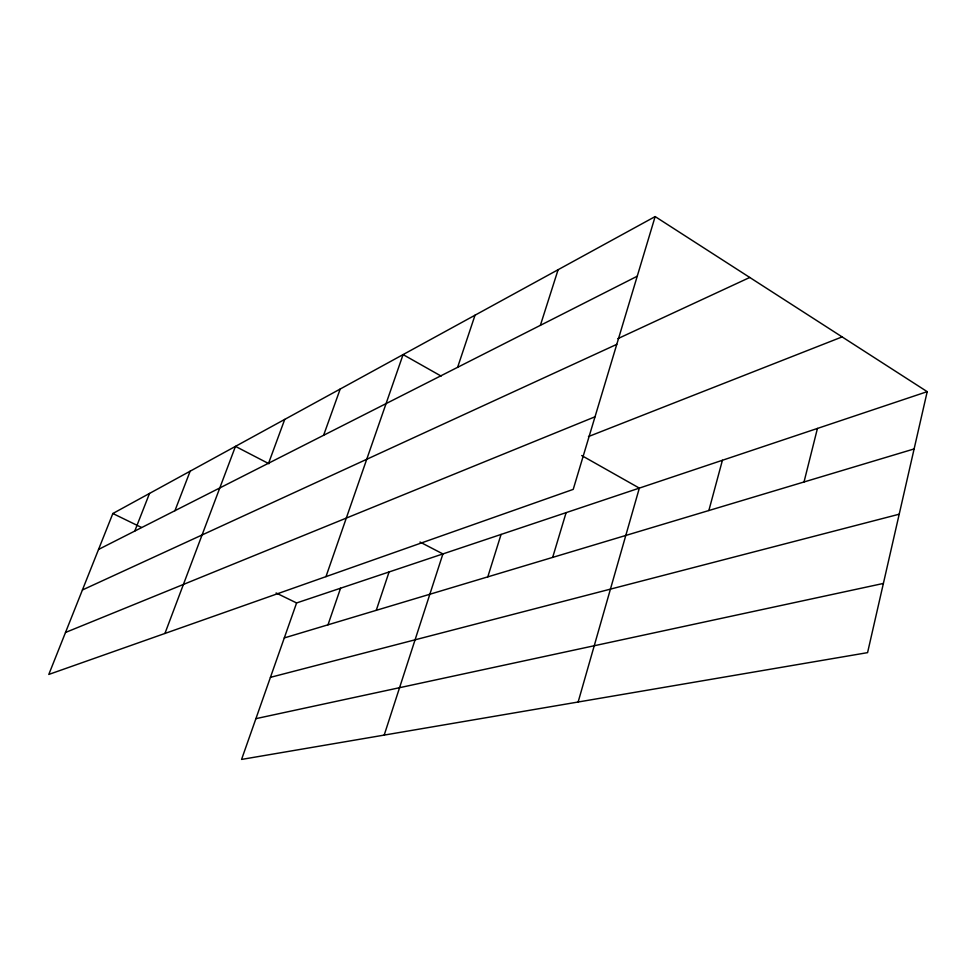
<?xml version="1.0" encoding="UTF-8"?>
<svg xmlns="http://www.w3.org/2000/svg" width="976" height="976" viewBox="0 0 976 976"><rect width="100%" height="100%" fill="white"/><g stroke="black" fill="none" stroke-linecap="round" stroke-linejoin="round"><path stroke-width="1.46" d="M927.2 391.657L867.579 652.639L241.572 759.426L296.594 602.948L927.2 391.657L655.152 216.574L112.85 513.51L48.8 674.44L573.217 489.379L655.152 216.574M804.017 481.973L817.437 428.44M708.857 510.521L722.411 460.282M578.146 702L639.341 488.11L581.696 455.536M552.672 557.394L566.104 512.644M487.793 576.865L501.066 534.445M540.375 325.35L558.113 269.705M384.202 735.087L442.909 553.929L419.997 542.046M376.26 610.329L389.082 571.96M457.61 367.33L475.031 315.199M327.997 624.811L340.563 588.211M325.972 576.633L403.088 354.593L441.128 376.089M323.605 435.296L340.197 389.034M268.595 463.197L284.736 419.399M164.932 633.461L235.472 446.374L268.925 463.722M174.948 510.692L190.149 471.188M134.761 531.078L149.511 493.441M98.552 549.439L637.23 276.22M617.857 338.648L749.751 277.465M82.423 589.968L616.771 344.357M65.514 632.46L595.018 416.789M588.467 436.565L842.117 336.903M284.297 637.926L914.109 448.936M270.425 677.344L899.201 514.206M255.907 718.653L883.39 583.441M112.85 513.51L141.386 527.406M276.086 592.969L296.594 602.948"/></g></svg>
